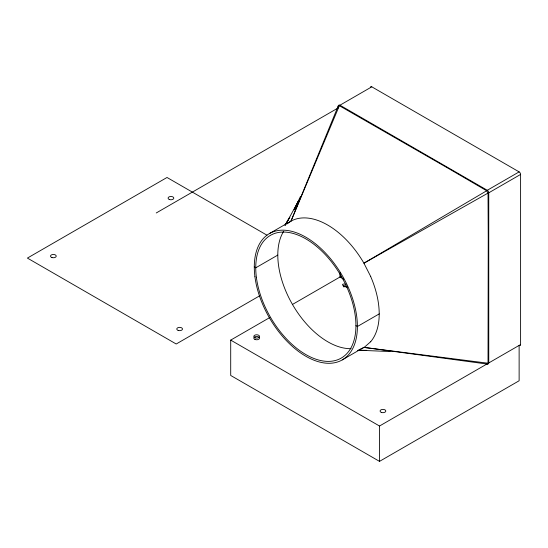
<?xml version="1.0" encoding="UTF-8"?>
<svg xmlns="http://www.w3.org/2000/svg" width="548" height="548" viewBox="0 0 548 548"><rect width="100%" height="100%" fill="white"/><g stroke="black" fill="none" stroke-linecap="round" stroke-linejoin="round"><path stroke-width="0.82" d="M287.173 223.851L291.002 221.097L338.013 106.476A2.076 1.199 0 0 1 338.39 106.113M269.383 233.578L291.009 221.091L339.356 105.702A2.076 1.199 -60 0 1 339.952 105.209L371.797 86.824L519.127 171.887A2.076 1.199 60 0 1 520.6 174.435L520.6 344.562A2.076 1.199 60 0 1 519.346 345.514M300.516 196.335L294.132 209.925L298.756 200.431L285.227 225.201L289.844 217.2L284.939 225.235M370.715 341.685L364.872 346.816L342.301 359.878M156.242 212.973L338.472 107.764M277.795 255.08L255.752 267.808L254.279 266.958M259.684 295.804L176.203 344L27.4 258.087L167.017 177.477L266.965 235.181M519.127 171.887L487.288 190.272A2.076 1.199 -60 0 0 486.686 190.766L363.92 263.184A72.918 42.648 59.9 0 0 291.009 221.091M519.127 345.411L519.127 380.764L379.511 461.375L230.708 375.462L230.708 340.109L269.856 317.504M292.468 304.448L341.431 276.178M520.6 174.435L488.754 192.821A2.076 1.199 0 0 1 488.028 193.088L363.927 263.204L370.722 276.535M379.25 313.881L357.406 326.498L355.933 325.649M230.708 340.109L379.511 426.022L487.364 363.749M520.6 344.562L488.754 362.947A2.076 1.199 60 0 1 487.288 363.797A2.076 1.199 -60 0 1 486.686 363.995L363.92 347.398A72.918 41.545 60.1 0 1 359.954 349.329M357.474 350.569L366.715 350.35L358.234 350.199M358.159 350.213L390.121 351.535M363.927 347.391L488.028 363.221A2.076 1.199 0 0 0 488.754 362.947L488.754 192.821A2.076 1.199 60 0 0 487.288 190.272L339.952 105.209A2.076 1.199 60 0 0 338.479 106.059M343.651 279.172L339.952 277.035L339.952 272.76M379.511 426.022L379.511 461.375M343.617 286.871A7.391 4.268 0 0 1 347.24 286.631M351.104 348.658A70.843 40.901 60 0 1 292.317 304.188A70.843 40.901 60 0 1 283.7 231.249M486.686 363.995A2.076 1.014 -82.3 0 0 488.028 363.221L488.241 238.222L488.028 193.088L487.419 191.978L486.686 190.766L450.004 169.353L339.356 105.702A2.076 1.014 22.3 0 0 338.013 106.476M370.681 276.541A72.911 42.682 59.3 0 1 370.64 341.767M370.338 87.433A2.076 1.199 60 0 1 371.797 86.824M347.213 287.241A3.911 1.233 17.8 0 1 342.569 284.878A3.911 1.233 17.8 0 1 345.987 284.357M343.164 285.96A3.905 1.233 17.6 0 1 347.062 286.529M169.264 199.458A2.856 1.651 0 0 0 173.785 198.294A2.856 1.651 0 0 0 169.77 196.616A2.856 1.651 0 0 0 169.264 199.458M178.203 330.437A2.856 1.651 0 0 0 182.491 329.006A2.856 1.651 0 0 0 178.203 327.581A2.856 1.651 0 0 0 178.203 330.437M51.937 257.533A2.856 1.651 0 0 0 56.225 256.108A2.856 1.651 0 0 0 51.937 254.676A2.856 1.651 0 0 0 51.937 257.533M381.264 412.363A2.856 1.651 0 0 0 385.785 411.199A2.856 1.651 0 0 0 381.771 409.52A2.856 1.651 0 0 0 381.264 412.363M254.991 339.465A2.856 1.651 0 0 0 259.512 338.301A2.856 1.651 0 0 0 255.505 336.623A2.856 1.651 0 0 0 254.991 339.465M255.238 337.863A2.856 1.651 0 0 0 259.526 336.431A2.856 1.651 0 0 0 255.238 334.999A2.856 1.651 0 0 0 255.238 337.863M256.375 277.288A70.843 40.901 60 0 0 337.417 359.858A70.843 40.901 60 0 0 323.738 253.032A70.843 40.901 60 0 0 256.375 277.288M254.93 276.719A72.918 42.1 60 0 0 338.342 361.714A72.918 42.1 60 0 0 324.258 251.751A72.918 42.1 60 0 0 254.93 276.719"/></g></svg>
